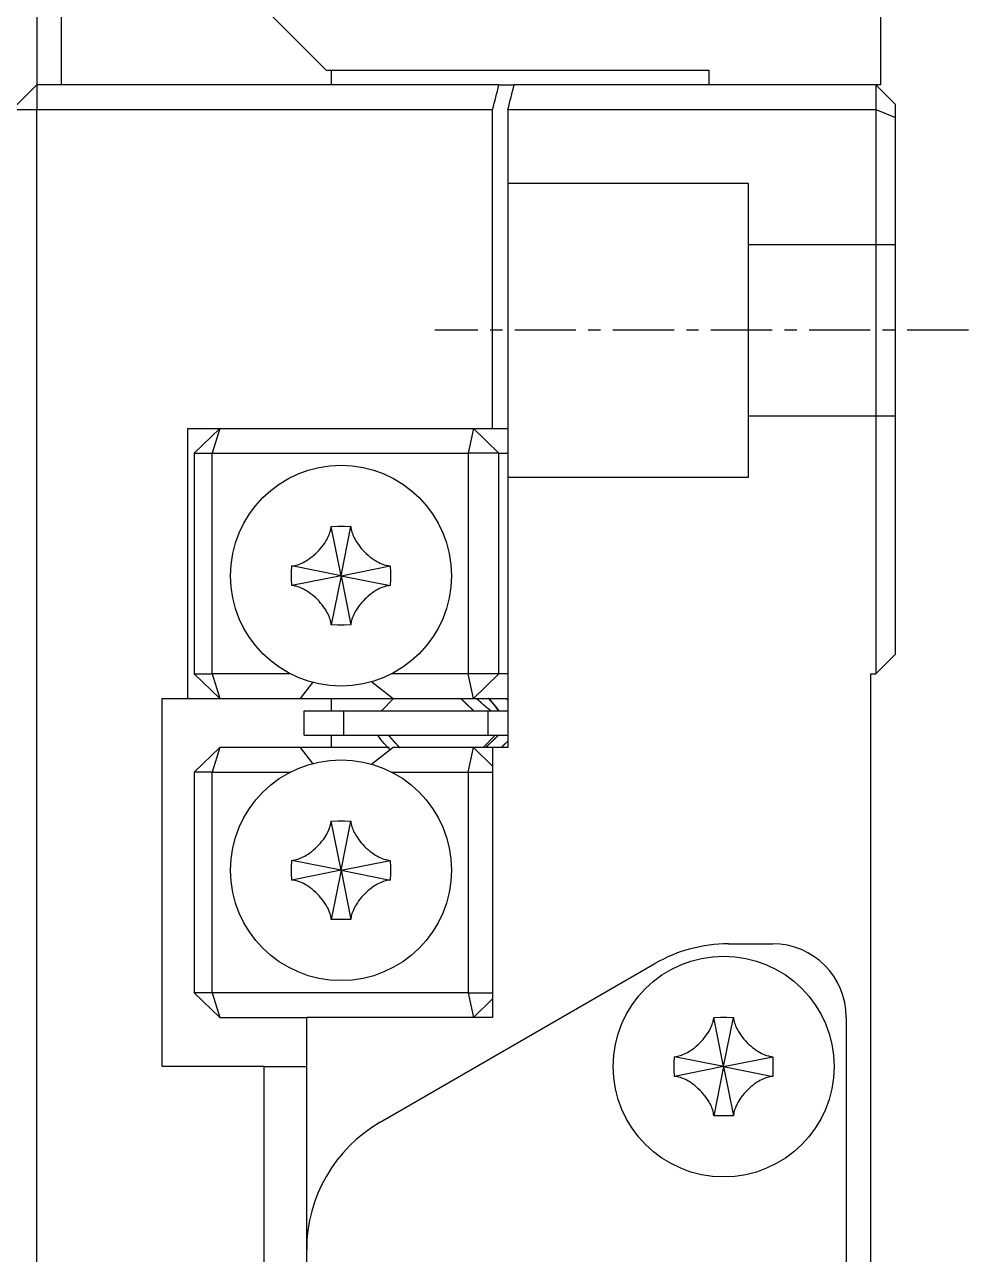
# Model space of a CAD drawing. Extents: x 72 to 479, y 51 to 365.
# Drawn here: x 347.18 to 366.42, y 175.03 to 200.09 of the extents above; entities that cross this region are included whole.
import ezdxf

# ---------------------------------------------------------------- set-up
doc = ezdxf.new("R2010")
doc.units = 0
doc.linetypes.add('CENTER', pattern=[2, 1.25, -0.25, 0.25, -0.25])
doc.layers.get('0').update_dxf_attribs({"linetype": 'CONTINUOUS'})
doc.layers.add('CENTER', color=1, linetype='CENTER')

msp = doc.modelspace()

# ---------------------------------------------------------------- linework, layer by layer
at = {"color": 7, "linetype": 'CONTINUOUS'}
for p, q in [((364.627, 213.862), (364.627, 198.862)), ((347.927, 198.862), (347.927, 210.862)), ((347.427, 210.362), (347.427, 198.862)), ((353.327, 199.162), (348.627, 203.862)), ((353.327, 199.162), (361.127, 199.162)), ((353.427, 199.162), (353.427, 198.862)), ((361.127, 199.162), (361.127, 198.862)), ((346.927, 198.362), (347.427, 198.862)), ((356.847, 198.862), (347.427, 198.862)), ((347.427, 198.862), (347.427, 198.362)), ((356.847, 198.862), (357.157, 198.862)), ((364.527, 198.862), (357.157, 198.862)), ((364.527, 198.862), (364.927, 198.462)), ((364.527, 198.862), (364.527, 198.362)), ((364.627, 198.862), (364.527, 198.862)), ((364.927, 198.197), (364.927, 198.462)), ((346.927, 198.362), (347.427, 198.362)), ((347.427, 149.362), (347.427, 198.362)), ((347.427, 198.362), (356.718, 198.362)), ((356.718, 191.862), (356.718, 198.362)), ((357.028, 198.362), (364.527, 198.362)), ((357.028, 198.362), (357.028, 185.362)), ((364.527, 198.362), (364.527, 186.862)), ((364.527, 198.362), (364.927, 198.197)), ((364.927, 187.262), (364.927, 198.197)), ((350.504, 191.862), (356.718, 191.862)), ((350.504, 186.362), (350.504, 191.862)), ((350.636, 191.362), (351.16, 191.862)), ((351.16, 191.862), (351.002, 191.362)), ((356.331, 191.862), (356.217, 191.362)), ((356.331, 191.862), (356.844, 191.362)), ((356.718, 191.862), (357.028, 191.862)), ((350.636, 191.362), (351.002, 191.362)), ((350.636, 191.362), (350.636, 186.862)), ((351.002, 191.362), (356.217, 191.362)), ((351.002, 186.862), (351.002, 191.362)), ((356.844, 191.362), (356.217, 191.362)), ((356.217, 191.362), (356.217, 186.862)), ((356.844, 191.362), (357.028, 191.362)), ((356.844, 186.862), (356.844, 191.362)), ((353.368, 189.656), (353.382, 189.687)), ((353.382, 189.687), (353.393, 189.716)), ((353.393, 189.716), (353.402, 189.744)), ((353.402, 189.744), (353.411, 189.773)), ((353.411, 189.773), (353.416, 189.796)), ((353.416, 189.796), (353.421, 189.818)), ((353.421, 189.818), (353.424, 189.841)), ((353.424, 189.841), (353.426, 189.864)), ((353.426, 189.864), (353.564, 189.869)), ((353.627, 188.862), (353.426, 189.864)), ((353.564, 189.869), (353.695, 189.869)), ((353.627, 188.862), (353.827, 189.864)), ((353.695, 189.869), (353.827, 189.864)), ((353.827, 189.864), (353.83, 189.835)), ((353.83, 189.835), (353.835, 189.806)), ((353.835, 189.806), (353.842, 189.777)), ((353.842, 189.777), (353.85, 189.749)), ((353.85, 189.749), (353.859, 189.721)), ((353.859, 189.721), (353.869, 189.693)), ((353.869, 189.693), (353.883, 189.662)), ((353.208, 189.415), (353.239, 189.452)), ((353.239, 189.452), (353.267, 189.489)), ((353.267, 189.489), (353.294, 189.526)), ((353.294, 189.526), (353.318, 189.564)), ((353.318, 189.564), (353.336, 189.594)), ((353.336, 189.594), (353.352, 189.625)), ((353.352, 189.625), (353.368, 189.656)), ((353.883, 189.662), (353.897, 189.632)), ((353.897, 189.632), (353.913, 189.602)), ((353.913, 189.602), (353.93, 189.573)), ((353.93, 189.573), (353.955, 189.533)), ((353.955, 189.533), (353.982, 189.495)), ((353.982, 189.495), (354.01, 189.457)), ((354.01, 189.457), (354.041, 189.42)), ((352.916, 189.166), (352.956, 189.191)), ((352.956, 189.191), (352.994, 189.217)), ((352.994, 189.217), (353.032, 189.246)), ((353.032, 189.246), (353.069, 189.276)), ((353.069, 189.276), (353.106, 189.309)), ((353.106, 189.309), (353.141, 189.343)), ((353.141, 189.343), (353.176, 189.378)), ((353.176, 189.378), (353.208, 189.415)), ((354.041, 189.42), (354.073, 189.383)), ((354.073, 189.383), (354.107, 189.347)), ((354.107, 189.347), (354.143, 189.313)), ((354.143, 189.313), (354.179, 189.281)), ((354.179, 189.281), (354.217, 189.249)), ((354.217, 189.249), (354.253, 189.222)), ((354.253, 189.222), (354.291, 189.195)), ((354.291, 189.195), (354.329, 189.171)), ((352.62, 188.931), (352.625, 189.062)), ((352.62, 188.799), (352.62, 188.931)), ((352.625, 189.062), (352.654, 189.066)), ((353.627, 188.862), (352.625, 189.062)), ((352.654, 189.066), (352.683, 189.071)), ((352.683, 189.071), (352.712, 189.077)), ((352.712, 189.077), (352.74, 189.085)), ((352.74, 189.085), (352.768, 189.094)), ((352.768, 189.094), (352.796, 189.105)), ((352.796, 189.105), (352.827, 189.118)), ((352.827, 189.118), (352.857, 189.133)), ((352.857, 189.133), (352.887, 189.149)), ((352.887, 189.149), (352.916, 189.166)), ((353.627, 188.862), (354.628, 189.062)), ((354.329, 189.171), (354.359, 189.153)), ((354.359, 189.153), (354.389, 189.136)), ((354.389, 189.136), (354.42, 189.121)), ((354.42, 189.121), (354.452, 189.107)), ((354.452, 189.107), (354.48, 189.096)), ((354.48, 189.096), (354.509, 189.087)), ((354.509, 189.087), (354.538, 189.078)), ((354.538, 189.078), (354.56, 189.073)), ((354.56, 189.073), (354.583, 189.068)), ((354.583, 189.068), (354.605, 189.065)), ((354.605, 189.065), (354.628, 189.062)), ((354.628, 189.062), (354.633, 188.925)), ((352.625, 188.662), (352.62, 188.799)), ((353.627, 188.862), (352.625, 188.662)), ((353.627, 188.862), (353.426, 187.861)), ((353.627, 188.862), (353.827, 187.861)), ((353.627, 188.862), (354.628, 188.662)), ((354.633, 188.794), (354.628, 188.662)), ((354.633, 188.925), (354.633, 188.794)), ((352.648, 188.66), (352.625, 188.662)), ((352.671, 188.656), (352.648, 188.66)), ((352.693, 188.652), (352.671, 188.656)), ((352.716, 188.646), (352.693, 188.652)), ((352.745, 188.638), (352.716, 188.646)), ((352.773, 188.628), (352.745, 188.638)), ((352.802, 188.617), (352.773, 188.628)), ((352.833, 188.603), (352.802, 188.617)), ((352.864, 188.588), (352.833, 188.603)), ((352.895, 188.571), (352.864, 188.588)), ((352.925, 188.554), (352.895, 188.571)), ((352.963, 188.529), (352.925, 188.554)), ((353, 188.503), (352.963, 188.529)), ((353.037, 188.475), (353, 188.503)), ((353.074, 188.444), (353.037, 188.475)), ((353.111, 188.411), (353.074, 188.444)), ((354.184, 188.448), (354.147, 188.415)), ((354.222, 188.479), (354.184, 188.448)), ((354.259, 188.507), (354.222, 188.479)), ((354.298, 188.534), (354.259, 188.507)), ((354.337, 188.559), (354.298, 188.534)), ((354.367, 188.576), (354.337, 188.559)), ((354.396, 188.592), (354.367, 188.576)), ((354.427, 188.606), (354.396, 188.592)), ((354.458, 188.619), (354.427, 188.606)), ((354.485, 188.63), (354.458, 188.619)), ((354.514, 188.639), (354.485, 188.63)), ((354.542, 188.647), (354.514, 188.639)), ((354.571, 188.654), (354.542, 188.647)), ((354.599, 188.659), (354.571, 188.654)), ((354.628, 188.662), (354.599, 188.659)), ((353.146, 188.377), (353.111, 188.411)), ((353.18, 188.342), (353.146, 188.377)), ((353.212, 188.305), (353.18, 188.342)), ((353.243, 188.267), (353.212, 188.305)), ((353.272, 188.23), (353.243, 188.267)), ((353.298, 188.191), (353.272, 188.23)), ((353.323, 188.152), (353.298, 188.191)), ((353.96, 188.198), (353.935, 188.16)), ((353.986, 188.236), (353.96, 188.198)), ((354.014, 188.272), (353.986, 188.236)), ((354.045, 188.31), (354.014, 188.272)), ((354.078, 188.346), (354.045, 188.31)), ((354.112, 188.382), (354.078, 188.346)), ((354.147, 188.415), (354.112, 188.382)), ((353.34, 188.122), (353.323, 188.152)), ((353.356, 188.093), (353.34, 188.122)), ((353.371, 188.062), (353.356, 188.093)), ((353.384, 188.031), (353.371, 188.062)), ((353.395, 188.004), (353.384, 188.031)), ((353.404, 187.975), (353.395, 188.004)), ((353.412, 187.947), (353.404, 187.975)), ((353.418, 187.918), (353.412, 187.947)), ((353.837, 187.929), (353.833, 187.906)), ((353.843, 187.951), (353.837, 187.929)), ((353.851, 187.98), (353.843, 187.951)), ((353.861, 188.009), (353.851, 187.98)), ((353.872, 188.037), (353.861, 188.009)), ((353.886, 188.069), (353.872, 188.037)), ((353.901, 188.1), (353.886, 188.069)), ((353.918, 188.13), (353.901, 188.1)), ((353.935, 188.16), (353.918, 188.13)), ((353.423, 187.89), (353.418, 187.918)), ((353.426, 187.861), (353.423, 187.89)), ((353.558, 187.856), (353.426, 187.861)), ((353.69, 187.856), (353.558, 187.856)), ((353.827, 187.861), (353.69, 187.856)), ((353.829, 187.884), (353.827, 187.861)), ((353.833, 187.906), (353.829, 187.884)), ((364.527, 186.862), (364.927, 187.262)), ((350.636, 186.862), (351.002, 186.862)), ((350.636, 186.862), (351.16, 186.362)), ((352.596, 186.862), (351.002, 186.862)), ((351.002, 186.862), (351.16, 186.362)), ((352.802, 186.362), (353.051, 186.687)), ((354.252, 186.702), (354.693, 186.362)), ((356.217, 186.862), (354.657, 186.862)), ((356.331, 186.362), (356.217, 186.862)), ((356.844, 186.862), (356.217, 186.862)), ((356.844, 186.862), (356.331, 186.362)), ((357.028, 186.862), (356.844, 186.862)), ((364.427, 160.862), (364.427, 186.862)), ((364.427, 186.862), (364.527, 186.862)), ((349.984, 178.862), (349.984, 186.362)), ((349.984, 186.362), (350.504, 186.362)), ((350.504, 186.362), (351.16, 186.362)), ((351.16, 186.362), (352.802, 186.362)), ((352.802, 186.362), (354.693, 186.362)), ((353.427, 186.362), (353.427, 186.112)), ((354.452, 186.112), (354.699, 186.362)), ((354.693, 186.362), (356.331, 186.362)), ((356.331, 186.362), (357.028, 186.362)), ((356.637, 186.362), (356.708, 186.281)), ((356.708, 186.281), (356.775, 186.2)), ((356.775, 186.2), (356.842, 186.112)), ((356.996, 186.362), (357.028, 186.33)), ((352.876, 186.112), (353.685, 186.112)), ((352.876, 185.612), (352.876, 186.112)), ((353.685, 186.112), (356.63, 186.112)), ((356.63, 186.112), (357.028, 186.112)), ((352.876, 185.612), (353.685, 185.612)), ((353.427, 185.612), (353.427, 185.362)), ((353.685, 185.612), (356.63, 185.612)), ((354.442, 185.528), (354.378, 185.612)), ((354.509, 185.447), (354.442, 185.528)), ((354.583, 185.362), (354.509, 185.447)), ((356.768, 185.612), (356.522, 185.362)), ((356.63, 185.612), (357.028, 185.612)), ((351.16, 185.362), (350.636, 184.862)), ((351.16, 185.362), (351.002, 184.862)), ((352.802, 185.362), (351.16, 185.362)), ((353.051, 185.037), (352.802, 185.362)), ((354.608, 185.362), (352.802, 185.362)), ((354.693, 185.362), (354.252, 185.023)), ((354.628, 185.313), (354.583, 185.362)), ((356.331, 185.362), (354.693, 185.362)), ((356.217, 184.862), (356.331, 185.362)), ((356.331, 185.362), (356.718, 184.985)), ((356.718, 185.362), (356.331, 185.362)), ((356.718, 185.362), (356.718, 179.862)), ((357.028, 185.362), (356.718, 185.362)), ((350.636, 184.862), (350.636, 180.362)), ((351.002, 184.862), (350.636, 184.862)), ((351.002, 180.362), (351.002, 184.862)), ((351.002, 184.862), (352.596, 184.862)), ((354.657, 184.862), (356.217, 184.862)), ((356.217, 184.862), (356.217, 180.362)), ((356.217, 184.862), (356.718, 184.862)), ((353.368, 183.656), (353.382, 183.687)), ((353.382, 183.687), (353.393, 183.716)), ((353.393, 183.716), (353.402, 183.744)), ((353.402, 183.744), (353.411, 183.773)), ((353.411, 183.773), (353.416, 183.796)), ((353.416, 183.796), (353.421, 183.818)), ((353.421, 183.818), (353.424, 183.841)), ((353.424, 183.841), (353.426, 183.864)), ((353.426, 183.864), (353.564, 183.869)), ((353.627, 182.862), (353.426, 183.864)), ((353.564, 183.869), (353.695, 183.869)), ((353.627, 182.862), (353.827, 183.864)), ((353.695, 183.869), (353.827, 183.864)), ((353.827, 183.864), (353.83, 183.835)), ((353.83, 183.835), (353.835, 183.806)), ((353.835, 183.806), (353.842, 183.777)), ((353.842, 183.777), (353.85, 183.749)), ((353.85, 183.749), (353.859, 183.721)), ((353.859, 183.721), (353.869, 183.693)), ((353.869, 183.693), (353.883, 183.662)), ((353.208, 183.415), (353.239, 183.452)), ((353.239, 183.452), (353.267, 183.489)), ((353.267, 183.489), (353.294, 183.526)), ((353.294, 183.526), (353.318, 183.564)), ((353.318, 183.564), (353.336, 183.594)), ((353.336, 183.594), (353.352, 183.625)), ((353.352, 183.625), (353.368, 183.656)), ((353.883, 183.662), (353.897, 183.632)), ((353.897, 183.632), (353.913, 183.602)), ((353.913, 183.602), (353.93, 183.573)), ((353.93, 183.573), (353.955, 183.533)), ((353.955, 183.533), (353.982, 183.495)), ((353.982, 183.495), (354.01, 183.457)), ((354.01, 183.457), (354.041, 183.42)), ((354.041, 183.42), (354.073, 183.383)), ((352.887, 183.149), (352.916, 183.166)), ((352.916, 183.166), (352.956, 183.191)), ((352.956, 183.191), (352.994, 183.217)), ((352.994, 183.217), (353.032, 183.246)), ((353.032, 183.246), (353.069, 183.276)), ((353.069, 183.276), (353.106, 183.309)), ((353.106, 183.309), (353.141, 183.343)), ((353.141, 183.343), (353.176, 183.378)), ((353.176, 183.378), (353.208, 183.415)), ((354.073, 183.383), (354.107, 183.347)), ((354.107, 183.347), (354.143, 183.313)), ((354.143, 183.313), (354.179, 183.281)), ((354.179, 183.281), (354.217, 183.249)), ((354.217, 183.249), (354.253, 183.222)), ((354.253, 183.222), (354.291, 183.195)), ((354.291, 183.195), (354.329, 183.171)), ((354.329, 183.171), (354.359, 183.153)), ((352.62, 182.931), (352.625, 183.062)), ((352.62, 182.799), (352.62, 182.931)), ((352.625, 183.062), (352.654, 183.066)), ((353.627, 182.862), (352.625, 183.062)), ((352.654, 183.066), (352.683, 183.071)), ((352.683, 183.071), (352.712, 183.077)), ((352.712, 183.077), (352.74, 183.085)), ((352.74, 183.085), (352.768, 183.094)), ((352.768, 183.094), (352.796, 183.105)), ((352.796, 183.105), (352.827, 183.118)), ((352.827, 183.118), (352.857, 183.133)), ((352.857, 183.133), (352.887, 183.149)), ((353.627, 182.862), (354.628, 183.062)), ((354.359, 183.153), (354.389, 183.136)), ((354.389, 183.136), (354.42, 183.121)), ((354.42, 183.121), (354.452, 183.107)), ((354.452, 183.107), (354.48, 183.096)), ((354.48, 183.096), (354.509, 183.087)), ((354.509, 183.087), (354.538, 183.078)), ((354.538, 183.078), (354.56, 183.073)), ((354.56, 183.073), (354.583, 183.068)), ((354.583, 183.068), (354.605, 183.065)), ((354.605, 183.065), (354.628, 183.062)), ((354.628, 183.062), (354.633, 182.925)), ((354.633, 182.925), (354.633, 182.794)), ((352.625, 182.662), (352.62, 182.799)), ((353.627, 182.862), (352.625, 182.662)), ((353.627, 182.862), (353.426, 181.861)), ((353.627, 182.862), (353.827, 181.861)), ((353.627, 182.862), (354.628, 182.662)), ((354.633, 182.794), (354.628, 182.662)), ((352.648, 182.66), (352.625, 182.662)), ((352.671, 182.656), (352.648, 182.66)), ((352.693, 182.652), (352.671, 182.656)), ((352.716, 182.646), (352.693, 182.652)), ((352.745, 182.638), (352.716, 182.646)), ((352.773, 182.628), (352.745, 182.638)), ((352.802, 182.617), (352.773, 182.628)), ((352.833, 182.603), (352.802, 182.617)), ((352.864, 182.588), (352.833, 182.603)), ((352.895, 182.571), (352.864, 182.588)), ((352.925, 182.554), (352.895, 182.571)), ((352.963, 182.529), (352.925, 182.554)), ((353, 182.503), (352.963, 182.529)), ((353.037, 182.475), (353, 182.503)), ((353.074, 182.444), (353.037, 182.475)), ((353.111, 182.411), (353.074, 182.444)), ((354.147, 182.415), (354.112, 182.382)), ((354.184, 182.448), (354.147, 182.415)), ((354.222, 182.479), (354.184, 182.448)), ((354.259, 182.507), (354.222, 182.479)), ((354.298, 182.534), (354.259, 182.507)), ((354.337, 182.559), (354.298, 182.534)), ((354.367, 182.576), (354.337, 182.559)), ((354.396, 182.592), (354.367, 182.576)), ((354.427, 182.606), (354.396, 182.592)), ((354.458, 182.619), (354.427, 182.606)), ((354.485, 182.63), (354.458, 182.619)), ((354.514, 182.639), (354.485, 182.63)), ((354.542, 182.647), (354.514, 182.639)), ((354.571, 182.654), (354.542, 182.647)), ((354.599, 182.659), (354.571, 182.654)), ((354.628, 182.662), (354.599, 182.659)), ((353.146, 182.377), (353.111, 182.411)), ((353.18, 182.342), (353.146, 182.377)), ((353.212, 182.305), (353.18, 182.342)), ((353.243, 182.267), (353.212, 182.305)), ((353.272, 182.23), (353.243, 182.267)), ((353.298, 182.191), (353.272, 182.23)), ((353.323, 182.152), (353.298, 182.191)), ((353.96, 182.198), (353.935, 182.16)), ((353.986, 182.236), (353.96, 182.198)), ((354.014, 182.272), (353.986, 182.236)), ((354.045, 182.31), (354.014, 182.272)), ((354.078, 182.346), (354.045, 182.31)), ((354.112, 182.382), (354.078, 182.346)), ((353.34, 182.122), (353.323, 182.152)), ((353.356, 182.093), (353.34, 182.122)), ((353.371, 182.062), (353.356, 182.093)), ((353.384, 182.031), (353.371, 182.062)), ((353.395, 182.004), (353.384, 182.031)), ((353.404, 181.975), (353.395, 182.004)), ((353.412, 181.947), (353.404, 181.975)), ((353.418, 181.918), (353.412, 181.947)), ((353.423, 181.89), (353.418, 181.918)), ((353.837, 181.929), (353.833, 181.906)), ((353.843, 181.951), (353.837, 181.929)), ((353.851, 181.98), (353.843, 181.951)), ((353.861, 182.009), (353.851, 181.98)), ((353.872, 182.037), (353.861, 182.009)), ((353.886, 182.069), (353.872, 182.037)), ((353.901, 182.1), (353.886, 182.069)), ((353.918, 182.13), (353.901, 182.1)), ((353.935, 182.16), (353.918, 182.13)), ((353.426, 181.861), (353.423, 181.89)), ((353.558, 181.856), (353.426, 181.861)), ((353.69, 181.856), (353.558, 181.856)), ((353.827, 181.861), (353.69, 181.856)), ((353.829, 181.884), (353.827, 181.861)), ((353.833, 181.906), (353.829, 181.884)), ((361.525, 181.362), (362.427, 181.362)), ((354.427, 177.728), (360.025, 180.96)), ((351.16, 179.862), (350.636, 180.362)), ((351.002, 180.362), (350.636, 180.362)), ((356.217, 180.362), (351.002, 180.362)), ((351.002, 180.362), (351.16, 179.862)), ((356.217, 180.362), (356.718, 180.362)), ((356.217, 180.362), (356.331, 179.862)), ((356.718, 180.24), (356.331, 179.862)), ((351.16, 179.862), (352.927, 179.862)), ((356.718, 179.862), (352.927, 179.862)), ((352.927, 175.13), (352.927, 179.862)), ((361.168, 179.656), (361.182, 179.687)), ((361.182, 179.687), (361.193, 179.716)), ((361.193, 179.716), (361.202, 179.744)), ((361.202, 179.744), (361.211, 179.773)), ((361.211, 179.773), (361.216, 179.796)), ((361.216, 179.796), (361.221, 179.818)), ((361.221, 179.818), (361.224, 179.841)), ((361.224, 179.841), (361.226, 179.864)), ((361.226, 179.864), (361.364, 179.869)), ((361.427, 178.862), (361.226, 179.864)), ((361.364, 179.869), (361.495, 179.869)), ((361.427, 178.862), (361.627, 179.864)), ((361.495, 179.869), (361.627, 179.864)), ((361.627, 179.864), (361.63, 179.835)), ((361.63, 179.835), (361.635, 179.806)), ((361.635, 179.806), (361.642, 179.777)), ((361.642, 179.777), (361.65, 179.749)), ((361.65, 179.749), (361.659, 179.721)), ((361.659, 179.721), (361.669, 179.693)), ((361.669, 179.693), (361.683, 179.662)), ((361.683, 179.662), (361.697, 179.632)), ((363.927, 179.862), (363.927, 167.862)), ((360.976, 179.378), (361.008, 179.415)), ((361.008, 179.415), (361.039, 179.452)), ((361.039, 179.452), (361.067, 179.489)), ((361.067, 179.489), (361.094, 179.526)), ((361.094, 179.526), (361.118, 179.564)), ((361.118, 179.564), (361.136, 179.594)), ((361.136, 179.594), (361.152, 179.625)), ((361.152, 179.625), (361.168, 179.656)), ((361.697, 179.632), (361.713, 179.602)), ((361.713, 179.602), (361.73, 179.573)), ((361.73, 179.573), (361.755, 179.533)), ((361.755, 179.533), (361.782, 179.495)), ((361.782, 179.495), (361.81, 179.457)), ((361.81, 179.457), (361.841, 179.42)), ((361.841, 179.42), (361.873, 179.383)), ((360.687, 179.149), (360.716, 179.166)), ((360.716, 179.166), (360.756, 179.191)), ((360.756, 179.191), (360.794, 179.217)), ((360.794, 179.217), (360.832, 179.246)), ((360.832, 179.246), (360.869, 179.276)), ((360.869, 179.276), (360.906, 179.309)), ((360.906, 179.309), (360.941, 179.343)), ((360.941, 179.343), (360.976, 179.378)), ((361.873, 179.383), (361.907, 179.347)), ((361.907, 179.347), (361.943, 179.313)), ((361.943, 179.313), (361.979, 179.281)), ((361.979, 179.281), (362.017, 179.249)), ((362.017, 179.249), (362.053, 179.222)), ((362.053, 179.222), (362.091, 179.195)), ((362.091, 179.195), (362.129, 179.171)), ((362.129, 179.171), (362.159, 179.153)), ((360.42, 178.931), (360.425, 179.062)), ((360.42, 178.799), (360.42, 178.931)), ((360.425, 179.062), (360.454, 179.066)), ((361.427, 178.862), (360.425, 179.062)), ((360.454, 179.066), (360.483, 179.071)), ((360.483, 179.071), (360.512, 179.077)), ((360.512, 179.077), (360.54, 179.085)), ((360.54, 179.085), (360.568, 179.094)), ((360.568, 179.094), (360.596, 179.105)), ((360.596, 179.105), (360.627, 179.118)), ((360.627, 179.118), (360.657, 179.133)), ((360.657, 179.133), (360.687, 179.149)), ((361.427, 178.862), (362.428, 179.062)), ((362.159, 179.153), (362.189, 179.136)), ((362.189, 179.136), (362.22, 179.121)), ((362.22, 179.121), (362.252, 179.107)), ((362.252, 179.107), (362.28, 179.096)), ((362.28, 179.096), (362.309, 179.087)), ((362.309, 179.087), (362.338, 179.078)), ((362.338, 179.078), (362.36, 179.073)), ((362.36, 179.073), (362.383, 179.068)), ((362.383, 179.068), (362.405, 179.065)), ((362.405, 179.065), (362.428, 179.062)), ((362.428, 179.062), (362.433, 178.925)), ((362.433, 178.925), (362.433, 178.794)), ((352.06, 178.862), (349.984, 178.862)), ((352.06, 168.862), (352.06, 178.862)), ((352.06, 178.862), (352.927, 178.862)), ((360.425, 178.662), (360.42, 178.799)), ((361.427, 178.862), (360.425, 178.662)), ((360.448, 178.66), (360.425, 178.662)), ((360.471, 178.656), (360.448, 178.66)), ((360.493, 178.652), (360.471, 178.656)), ((361.427, 178.862), (361.226, 177.861)), ((361.427, 178.862), (361.627, 177.861)), ((361.427, 178.862), (362.428, 178.662)), ((362.399, 178.659), (362.371, 178.654)), ((362.428, 178.662), (362.399, 178.659)), ((362.433, 178.794), (362.428, 178.662)), ((360.516, 178.646), (360.493, 178.652)), ((360.545, 178.638), (360.516, 178.646)), ((360.573, 178.628), (360.545, 178.638)), ((360.602, 178.617), (360.573, 178.628)), ((360.633, 178.603), (360.602, 178.617)), ((360.664, 178.588), (360.633, 178.603)), ((360.695, 178.571), (360.664, 178.588)), ((360.725, 178.554), (360.695, 178.571)), ((360.763, 178.529), (360.725, 178.554)), ((360.8, 178.503), (360.763, 178.529)), ((360.837, 178.475), (360.8, 178.503)), ((360.874, 178.444), (360.837, 178.475)), ((360.911, 178.411), (360.874, 178.444)), ((360.946, 178.377), (360.911, 178.411)), ((361.947, 178.415), (361.912, 178.382)), ((361.984, 178.448), (361.947, 178.415)), ((362.022, 178.479), (361.984, 178.448)), ((362.059, 178.507), (362.022, 178.479)), ((362.098, 178.534), (362.059, 178.507)), ((362.137, 178.559), (362.098, 178.534)), ((362.167, 178.576), (362.137, 178.559)), ((362.196, 178.592), (362.167, 178.576)), ((362.227, 178.606), (362.196, 178.592)), ((362.258, 178.619), (362.227, 178.606)), ((362.285, 178.63), (362.258, 178.619)), ((362.314, 178.639), (362.285, 178.63)), ((362.342, 178.647), (362.314, 178.639)), ((362.371, 178.654), (362.342, 178.647)), ((360.98, 178.342), (360.946, 178.377)), ((361.012, 178.305), (360.98, 178.342)), ((361.043, 178.267), (361.012, 178.305)), ((361.072, 178.23), (361.043, 178.267)), ((361.098, 178.191), (361.072, 178.23)), ((361.123, 178.152), (361.098, 178.191)), ((361.735, 178.16), (361.718, 178.13)), ((361.76, 178.198), (361.735, 178.16)), ((361.786, 178.236), (361.76, 178.198)), ((361.814, 178.272), (361.786, 178.236)), ((361.845, 178.31), (361.814, 178.272)), ((361.878, 178.346), (361.845, 178.31)), ((361.912, 178.382), (361.878, 178.346)), ((361.14, 178.122), (361.123, 178.152)), ((361.156, 178.093), (361.14, 178.122)), ((361.171, 178.062), (361.156, 178.093)), ((361.184, 178.031), (361.171, 178.062)), ((361.195, 178.004), (361.184, 178.031)), ((361.204, 177.975), (361.195, 178.004)), ((361.212, 177.947), (361.204, 177.975)), ((361.218, 177.918), (361.212, 177.947)), ((361.223, 177.89), (361.218, 177.918)), ((361.633, 177.906), (361.629, 177.884)), ((361.637, 177.929), (361.633, 177.906)), ((361.643, 177.951), (361.637, 177.929)), ((361.651, 177.98), (361.643, 177.951)), ((361.661, 178.009), (361.651, 177.98)), ((361.672, 178.037), (361.661, 178.009)), ((361.686, 178.069), (361.672, 178.037)), ((361.701, 178.1), (361.686, 178.069)), ((361.718, 178.13), (361.701, 178.1)), ((361.226, 177.861), (361.223, 177.89)), ((361.358, 177.856), (361.226, 177.861)), ((361.49, 177.856), (361.358, 177.856)), ((361.627, 177.861), (361.49, 177.856)), ((361.629, 177.884), (361.627, 177.861)), ((352.927, 172.594), (352.927, 175.13))]:
    msp.add_line(p, q, dxfattribs=at)
at = {"color": 3, "linetype": 'CONTINUOUS'}
for p, q in [((357.028, 196.862), (361.927, 196.862)), ((361.927, 196.862), (361.927, 190.862)), ((361.927, 195.612), (364.927, 195.612)), ((364.927, 192.112), (361.927, 192.112)), ((361.927, 190.862), (357.028, 190.862)), ((353.685, 185.612), (353.685, 186.112)), ((356.63, 185.612), (356.63, 186.112))]:
    msp.add_line(p, q, dxfattribs=at)
for points in [[(356.069, 186.362, 0), (356.071, 186.36, 0), (356.073, 186.358, 0), (356.075, 186.356, 0), (356.077, 186.354, 0), (356.079, 186.352, 0), (356.081, 186.35, 0), (356.083, 186.348, 0), (356.085, 186.346, 0), (356.087, 186.344, 0), (356.089, 186.342, 0), (356.091, 186.34, 0), (356.093, 186.338, 0), (356.095, 186.336, 0), (356.097, 186.334, 0), (356.099, 186.332, 0), (356.101, 186.33, 0), (356.103, 186.328, 0), (356.106, 186.326, 0), (356.108, 186.324, 0), (356.11, 186.322, 0), (356.112, 186.32, 0), (356.114, 186.318, 0), (356.116, 186.316, 0), (356.118, 186.314, 0), (356.12, 186.312, 0), (356.122, 186.31, 0), (356.124, 186.308, 0), (356.126, 186.306, 0), (356.128, 186.304, 0), (356.13, 186.302, 0), (356.132, 186.3, 0), (356.134, 186.298, 0), (356.137, 186.296, 0), (356.139, 186.294, 0), (356.141, 186.292, 0), (356.143, 186.29, 0), (356.145, 186.287, 0), (356.147, 186.285, 0), (356.149, 186.283, 0), (356.151, 186.281, 0), (356.153, 186.28, 0), (356.155, 186.278, 0), (356.157, 186.276, 0), (356.159, 186.274, 0), (356.161, 186.272, 0), (356.163, 186.27, 0), (356.166, 186.268, 0), (356.168, 186.266, 0), (356.17, 186.264, 0), (356.172, 186.262, 0), (356.174, 186.26, 0), (356.176, 186.258, 0), (356.178, 186.256, 0), (356.18, 186.254, 0), (356.182, 186.252, 0), (356.184, 186.25, 0), (356.186, 186.248, 0), (356.188, 186.246, 0), (356.19, 186.244, 0), (356.192, 186.242, 0), (356.194, 186.24, 0), (356.197, 186.238, 0), (356.199, 186.236, 0), (356.201, 186.234, 0), (356.203, 186.232, 0), (356.205, 186.23, 0), (356.207, 186.228, 0), (356.209, 186.226, 0), (356.211, 186.224, 0), (356.213, 186.222, 0), (356.215, 186.22, 0), (356.217, 186.218, 0), (356.219, 186.216, 0), (356.221, 186.214, 0), (356.223, 186.212, 0), (356.225, 186.21, 0), (356.228, 186.209, 0), (356.23, 186.207, 0), (356.232, 186.205, 0), (356.234, 186.203, 0), (356.236, 186.201, 0), (356.238, 186.199, 0), (356.24, 186.197, 0), (356.242, 186.195, 0), (356.244, 186.193, 0), (356.246, 186.191, 0), (356.248, 186.189, 0), (356.25, 186.187, 0), (356.252, 186.185, 0), (356.254, 186.183, 0), (356.256, 186.182, 0), (356.258, 186.18, 0), (356.26, 186.178, 0), (356.263, 186.176, 0), (356.265, 186.174, 0), (356.267, 186.172, 0), (356.269, 186.17, 0), (356.271, 186.168, 0), (356.273, 186.166, 0), (356.275, 186.164, 0), (356.277, 186.162, 0), (356.279, 186.161, 0), (356.281, 186.159, 0), (356.283, 186.157, 0), (356.285, 186.155, 0), (356.287, 186.153, 0), (356.289, 186.151, 0), (356.291, 186.149, 0), (356.293, 186.147, 0), (356.295, 186.146, 0), (356.297, 186.144, 0), (356.299, 186.142, 0), (356.301, 186.14, 0), (356.303, 186.138, 0), (356.305, 186.136, 0), (356.307, 186.134, 0), (356.31, 186.132, 0), (356.312, 186.131, 0), (356.314, 186.129, 0), (356.316, 186.127, 0), (356.318, 186.125, 0), (356.32, 186.123, 0), (356.322, 186.121, 0), (356.324, 186.12, 0), (356.326, 186.118, 0), (356.328, 186.116, 0), (356.33, 186.114, 0), (356.332, 186.112, 0)], [(356.389, 186.362, 0), (356.391, 186.36, 0), (356.394, 186.358, 0), (356.396, 186.355, 0), (356.399, 186.353, 0), (356.401, 186.351, 0), (356.404, 186.348, 0), (356.406, 186.346, 0), (356.409, 186.344, 0), (356.411, 186.341, 0), (356.414, 186.339, 0), (356.416, 186.337, 0), (356.419, 186.335, 0), (356.421, 186.332, 0), (356.424, 186.33, 0), (356.426, 186.328, 0), (356.429, 186.326, 0), (356.431, 186.323, 0), (356.434, 186.321, 0), (356.436, 186.319, 0), (356.439, 186.317, 0), (356.441, 186.314, 0), (356.444, 186.312, 0), (356.446, 186.31, 0), (356.449, 186.308, 0), (356.451, 186.305, 0), (356.454, 186.303, 0), (356.456, 186.301, 0), (356.458, 186.299, 0), (356.461, 186.297, 0), (356.463, 186.294, 0), (356.466, 186.292, 0), (356.468, 186.29, 0), (356.471, 186.288, 0), (356.473, 186.286, 0), (356.475, 186.284, 0), (356.478, 186.281, 0), (356.48, 186.279, 0), (356.483, 186.277, 0), (356.485, 186.275, 0), (356.488, 186.273, 0), (356.49, 186.271, 0), (356.492, 186.269, 0), (356.495, 186.266, 0), (356.497, 186.264, 0), (356.5, 186.262, 0), (356.502, 186.26, 0), (356.504, 186.258, 0), (356.507, 186.256, 0), (356.509, 186.254, 0), (356.511, 186.252, 0), (356.514, 186.25, 0), (356.516, 186.248, 0), (356.519, 186.246, 0), (356.521, 186.244, 0), (356.523, 186.242, 0), (356.526, 186.24, 0), (356.528, 186.237, 0), (356.53, 186.235, 0), (356.533, 186.233, 0), (356.535, 186.231, 0), (356.537, 186.229, 0), (356.54, 186.227, 0), (356.542, 186.225, 0), (356.544, 186.223, 0), (356.547, 186.221, 0), (356.549, 186.22, 0), (356.551, 186.218, 0), (356.553, 186.216, 0), (356.556, 186.214, 0), (356.558, 186.212, 0), (356.56, 186.21, 0), (356.563, 186.208, 0), (356.565, 186.206, 0), (356.567, 186.204, 0), (356.569, 186.202, 0), (356.572, 186.2, 0), (356.574, 186.198, 0), (356.576, 186.196, 0), (356.578, 186.195, 0), (356.581, 186.193, 0), (356.583, 186.191, 0), (356.585, 186.189, 0), (356.587, 186.187, 0), (356.589, 186.185, 0), (356.592, 186.183, 0), (356.594, 186.182, 0), (356.596, 186.18, 0), (356.598, 186.178, 0), (356.6, 186.176, 0), (356.603, 186.174, 0), (356.605, 186.173, 0), (356.607, 186.171, 0), (356.609, 186.169, 0), (356.611, 186.167, 0), (356.613, 186.166, 0), (356.615, 186.164, 0), (356.618, 186.162, 0), (356.62, 186.16, 0), (356.622, 186.159, 0), (356.624, 186.157, 0), (356.626, 186.155, 0), (356.628, 186.153, 0), (356.63, 186.152, 0), (356.632, 186.15, 0), (356.634, 186.148, 0), (356.637, 186.147, 0), (356.639, 186.145, 0), (356.641, 186.143, 0), (356.643, 186.142, 0), (356.645, 186.14, 0), (356.647, 186.139, 0), (356.649, 186.137, 0), (356.651, 186.135, 0), (356.653, 186.134, 0), (356.655, 186.132, 0), (356.657, 186.131, 0), (356.659, 186.129, 0), (356.661, 186.127, 0), (356.663, 186.126, 0), (356.665, 186.124, 0), (356.667, 186.123, 0), (356.669, 186.121, 0), (356.671, 186.12, 0), (356.673, 186.118, 0), (356.675, 186.117, 0), (356.677, 186.115, 0), (356.679, 186.114, 0), (356.681, 186.112, 0)], [(356.836, 186.112, 0), (356.835, 186.114, 0), (356.834, 186.115, 0), (356.833, 186.117, 0), (356.832, 186.118, 0), (356.831, 186.12, 0), (356.83, 186.121, 0), (356.829, 186.123, 0), (356.828, 186.124, 0), (356.827, 186.126, 0), (356.826, 186.127, 0), (356.825, 186.129, 0), (356.824, 186.131, 0), (356.823, 186.132, 0), (356.821, 186.134, 0), (356.82, 186.135, 0), (356.819, 186.137, 0), (356.818, 186.139, 0), (356.817, 186.14, 0), (356.816, 186.142, 0), (356.815, 186.143, 0), (356.813, 186.145, 0), (356.812, 186.147, 0), (356.811, 186.148, 0), (356.81, 186.15, 0), (356.808, 186.152, 0), (356.807, 186.153, 0), (356.806, 186.155, 0), (356.805, 186.157, 0), (356.803, 186.159, 0), (356.802, 186.16, 0), (356.801, 186.162, 0), (356.8, 186.164, 0), (356.798, 186.166, 0), (356.797, 186.167, 0), (356.796, 186.169, 0), (356.794, 186.171, 0), (356.793, 186.173, 0), (356.792, 186.174, 0), (356.79, 186.176, 0), (356.789, 186.178, 0), (356.787, 186.18, 0), (356.786, 186.182, 0), (356.785, 186.183, 0), (356.783, 186.185, 0), (356.782, 186.187, 0), (356.78, 186.189, 0), (356.779, 186.191, 0), (356.778, 186.193, 0), (356.776, 186.195, 0), (356.775, 186.196, 0), (356.773, 186.198, 0), (356.772, 186.2, 0), (356.77, 186.202, 0), (356.769, 186.204, 0), (356.767, 186.206, 0), (356.766, 186.208, 0), (356.764, 186.21, 0), (356.763, 186.212, 0), (356.761, 186.214, 0), (356.759, 186.216, 0), (356.758, 186.218, 0), (356.756, 186.22, 0), (356.755, 186.221, 0), (356.753, 186.223, 0), (356.752, 186.225, 0), (356.75, 186.227, 0), (356.748, 186.229, 0), (356.747, 186.231, 0), (356.745, 186.233, 0), (356.743, 186.235, 0), (356.742, 186.237, 0), (356.74, 186.24, 0), (356.738, 186.242, 0), (356.737, 186.244, 0), (356.735, 186.246, 0), (356.733, 186.248, 0), (356.732, 186.25, 0), (356.73, 186.252, 0), (356.728, 186.254, 0), (356.727, 186.256, 0), (356.725, 186.258, 0), (356.723, 186.26, 0), (356.721, 186.262, 0), (356.72, 186.264, 0), (356.718, 186.266, 0), (356.716, 186.269, 0), (356.714, 186.271, 0), (356.712, 186.273, 0), (356.711, 186.275, 0), (356.709, 186.277, 0), (356.707, 186.279, 0), (356.705, 186.281, 0), (356.703, 186.284, 0), (356.702, 186.286, 0), (356.7, 186.288, 0), (356.698, 186.29, 0), (356.696, 186.292, 0), (356.694, 186.294, 0), (356.692, 186.297, 0), (356.69, 186.299, 0), (356.688, 186.301, 0), (356.687, 186.303, 0), (356.685, 186.305, 0), (356.683, 186.308, 0), (356.681, 186.31, 0), (356.679, 186.312, 0), (356.677, 186.314, 0), (356.675, 186.317, 0), (356.673, 186.319, 0), (356.671, 186.321, 0), (356.669, 186.323, 0), (356.667, 186.326, 0), (356.665, 186.328, 0), (356.663, 186.33, 0), (356.661, 186.332, 0), (356.659, 186.335, 0), (356.657, 186.337, 0), (356.655, 186.339, 0), (356.653, 186.341, 0), (356.651, 186.344, 0), (356.649, 186.346, 0), (356.647, 186.348, 0), (356.645, 186.351, 0), (356.643, 186.353, 0), (356.641, 186.355, 0), (356.639, 186.358, 0), (356.637, 186.36, 0), (356.635, 186.362, 0)], [(354.593, 185.612, 0), (354.595, 185.61, 0), (354.596, 185.609, 0), (354.598, 185.607, 0), (354.6, 185.605, 0), (354.601, 185.603, 0), (354.603, 185.601, 0), (354.604, 185.599, 0), (354.606, 185.598, 0), (354.608, 185.596, 0), (354.609, 185.594, 0), (354.611, 185.592, 0), (354.613, 185.59, 0), (354.614, 185.588, 0), (354.616, 185.586, 0), (354.617, 185.585, 0), (354.619, 185.583, 0), (354.621, 185.581, 0), (354.622, 185.579, 0), (354.624, 185.577, 0), (354.626, 185.575, 0), (354.627, 185.573, 0), (354.629, 185.571, 0), (354.631, 185.57, 0), (354.632, 185.568, 0), (354.634, 185.566, 0), (354.636, 185.564, 0), (354.637, 185.562, 0), (354.639, 185.56, 0), (354.641, 185.558, 0), (354.643, 185.556, 0), (354.644, 185.554, 0), (354.646, 185.552, 0), (354.648, 185.551, 0), (354.649, 185.549, 0), (354.651, 185.547, 0), (354.653, 185.545, 0), (354.655, 185.543, 0), (354.656, 185.541, 0), (354.658, 185.539, 0), (354.66, 185.537, 0), (354.661, 185.535, 0), (354.663, 185.533, 0), (354.665, 185.531, 0), (354.667, 185.529, 0), (354.668, 185.528, 0), (354.67, 185.526, 0), (354.672, 185.524, 0), (354.674, 185.522, 0), (354.675, 185.52, 0), (354.677, 185.518, 0), (354.679, 185.516, 0), (354.681, 185.514, 0), (354.682, 185.512, 0), (354.684, 185.51, 0), (354.686, 185.508, 0), (354.688, 185.506, 0), (354.69, 185.504, 0), (354.691, 185.502, 0), (354.693, 185.5, 0), (354.695, 185.498, 0), (354.697, 185.496, 0), (354.699, 185.494, 0), (354.7, 185.493, 0), (354.702, 185.491, 0), (354.704, 185.489, 0), (354.706, 185.487, 0), (354.708, 185.485, 0), (354.709, 185.483, 0), (354.711, 185.481, 0), (354.713, 185.479, 0), (354.715, 185.477, 0), (354.717, 185.475, 0), (354.719, 185.473, 0), (354.72, 185.471, 0), (354.722, 185.469, 0), (354.724, 185.467, 0), (354.726, 185.465, 0), (354.728, 185.463, 0), (354.73, 185.461, 0), (354.731, 185.459, 0), (354.733, 185.457, 0), (354.735, 185.455, 0), (354.737, 185.453, 0), (354.739, 185.451, 0), (354.741, 185.449, 0), (354.743, 185.447, 0), (354.744, 185.445, 0), (354.746, 185.443, 0), (354.748, 185.441, 0), (354.75, 185.439, 0), (354.752, 185.437, 0), (354.754, 185.435, 0), (354.756, 185.433, 0), (354.758, 185.431, 0), (354.76, 185.429, 0), (354.761, 185.427, 0), (354.763, 185.425, 0), (354.765, 185.423, 0), (354.767, 185.421, 0), (354.769, 185.419, 0), (354.771, 185.417, 0), (354.773, 185.415, 0), (354.775, 185.413, 0), (354.777, 185.411, 0), (354.779, 185.409, 0), (354.78, 185.407, 0), (354.782, 185.405, 0), (354.784, 185.403, 0), (354.786, 185.401, 0), (354.788, 185.399, 0), (354.79, 185.397, 0), (354.792, 185.395, 0), (354.794, 185.393, 0), (354.796, 185.391, 0), (354.798, 185.389, 0), (354.8, 185.387, 0), (354.802, 185.385, 0), (354.804, 185.383, 0), (354.806, 185.381, 0), (354.807, 185.378, 0), (354.809, 185.376, 0), (354.811, 185.374, 0), (354.813, 185.372, 0), (354.815, 185.37, 0), (354.817, 185.368, 0), (354.819, 185.366, 0), (354.821, 185.364, 0), (354.823, 185.362, 0)], [(356.839, 185.612, 0), (356.837, 185.61, 0), (356.835, 185.609, 0), (356.833, 185.607, 0), (356.831, 185.605, 0), (356.829, 185.603, 0), (356.827, 185.601, 0), (356.825, 185.599, 0), (356.823, 185.598, 0), (356.821, 185.596, 0), (356.819, 185.594, 0), (356.817, 185.592, 0), (356.815, 185.59, 0), (356.813, 185.588, 0), (356.811, 185.586, 0), (356.809, 185.585, 0), (356.807, 185.583, 0), (356.805, 185.581, 0), (356.803, 185.579, 0), (356.801, 185.577, 0), (356.799, 185.575, 0), (356.797, 185.573, 0), (356.795, 185.571, 0), (356.793, 185.57, 0), (356.791, 185.568, 0), (356.789, 185.566, 0), (356.787, 185.564, 0), (356.785, 185.562, 0), (356.783, 185.56, 0), (356.781, 185.558, 0), (356.779, 185.556, 0), (356.777, 185.554, 0), (356.775, 185.552, 0), (356.773, 185.551, 0), (356.77, 185.549, 0), (356.768, 185.547, 0), (356.766, 185.545, 0), (356.764, 185.543, 0), (356.762, 185.541, 0), (356.76, 185.539, 0), (356.758, 185.537, 0), (356.756, 185.535, 0), (356.754, 185.533, 0), (356.752, 185.531, 0), (356.75, 185.529, 0), (356.748, 185.528, 0), (356.746, 185.526, 0), (356.744, 185.524, 0), (356.742, 185.522, 0), (356.74, 185.52, 0), (356.738, 185.518, 0), (356.736, 185.516, 0), (356.734, 185.514, 0), (356.732, 185.512, 0), (356.73, 185.51, 0), (356.728, 185.508, 0), (356.726, 185.506, 0), (356.724, 185.504, 0), (356.722, 185.502, 0), (356.72, 185.5, 0), (356.717, 185.498, 0), (356.715, 185.496, 0), (356.713, 185.494, 0), (356.711, 185.493, 0), (356.709, 185.491, 0), (356.707, 185.489, 0), (356.705, 185.487, 0), (356.703, 185.485, 0), (356.701, 185.483, 0), (356.699, 185.481, 0), (356.697, 185.479, 0), (356.695, 185.477, 0), (356.693, 185.475, 0), (356.691, 185.473, 0), (356.689, 185.471, 0), (356.687, 185.469, 0), (356.685, 185.467, 0), (356.683, 185.465, 0), (356.68, 185.463, 0), (356.678, 185.461, 0), (356.676, 185.459, 0), (356.674, 185.457, 0), (356.672, 185.455, 0), (356.67, 185.453, 0), (356.668, 185.451, 0), (356.666, 185.449, 0), (356.664, 185.447, 0), (356.662, 185.445, 0), (356.66, 185.443, 0), (356.658, 185.441, 0), (356.656, 185.439, 0), (356.654, 185.437, 0), (356.652, 185.435, 0), (356.65, 185.433, 0), (356.648, 185.431, 0), (356.645, 185.429, 0), (356.643, 185.427, 0), (356.641, 185.425, 0), (356.639, 185.423, 0), (356.637, 185.421, 0), (356.635, 185.419, 0), (356.633, 185.417, 0), (356.631, 185.415, 0), (356.629, 185.413, 0), (356.627, 185.411, 0), (356.625, 185.409, 0), (356.623, 185.407, 0), (356.621, 185.405, 0), (356.619, 185.403, 0), (356.617, 185.401, 0), (356.615, 185.399, 0), (356.613, 185.397, 0), (356.61, 185.395, 0), (356.608, 185.393, 0), (356.606, 185.391, 0), (356.604, 185.389, 0), (356.602, 185.387, 0), (356.6, 185.385, 0), (356.598, 185.383, 0), (356.596, 185.381, 0), (356.594, 185.378, 0), (356.592, 185.376, 0), (356.59, 185.374, 0), (356.588, 185.372, 0), (356.586, 185.37, 0), (356.584, 185.368, 0), (356.582, 185.366, 0), (356.58, 185.364, 0), (356.578, 185.362, 0)], [(357.028, 185.488, 0), (357.027, 185.487, 0), (357.026, 185.486, 0), (357.025, 185.485, 0), (357.024, 185.484, 0), (357.023, 185.483, 0), (357.022, 185.482, 0), (357.021, 185.481, 0), (357.02, 185.48, 0), (357.019, 185.479, 0), (357.018, 185.478, 0), (357.017, 185.477, 0), (357.016, 185.477, 0), (357.015, 185.476, 0), (357.014, 185.475, 0), (357.013, 185.474, 0), (357.012, 185.473, 0), (357.011, 185.472, 0), (357.01, 185.471, 0), (357.009, 185.47, 0), (357.008, 185.469, 0), (357.007, 185.468, 0), (357.006, 185.467, 0), (357.004, 185.466, 0), (357.003, 185.465, 0), (357.002, 185.464, 0), (357.001, 185.464, 0), (357, 185.463, 0), (356.999, 185.462, 0), (356.998, 185.461, 0), (356.997, 185.46, 0), (356.996, 185.459, 0), (356.995, 185.458, 0), (356.994, 185.457, 0), (356.993, 185.456, 0), (356.992, 185.455, 0), (356.991, 185.454, 0), (356.99, 185.453, 0), (356.989, 185.452, 0), (356.988, 185.451, 0), (356.987, 185.45, 0), (356.986, 185.449, 0), (356.985, 185.448, 0), (356.983, 185.447, 0), (356.982, 185.446, 0), (356.981, 185.446, 0), (356.98, 185.445, 0), (356.979, 185.444, 0), (356.978, 185.443, 0), (356.977, 185.442, 0), (356.976, 185.441, 0), (356.975, 185.44, 0), (356.974, 185.439, 0), (356.973, 185.438, 0), (356.972, 185.437, 0), (356.971, 185.436, 0), (356.97, 185.435, 0), (356.969, 185.434, 0), (356.968, 185.433, 0), (356.966, 185.432, 0), (356.965, 185.431, 0), (356.964, 185.43, 0), (356.963, 185.429, 0), (356.962, 185.428, 0), (356.961, 185.427, 0), (356.96, 185.426, 0), (356.959, 185.425, 0), (356.958, 185.424, 0), (356.957, 185.423, 0), (356.956, 185.422, 0), (356.955, 185.421, 0), (356.954, 185.42, 0), (356.952, 185.419, 0), (356.951, 185.418, 0), (356.95, 185.417, 0), (356.949, 185.416, 0), (356.948, 185.415, 0), (356.947, 185.414, 0), (356.946, 185.413, 0), (356.945, 185.412, 0), (356.944, 185.411, 0), (356.943, 185.41, 0), (356.942, 185.409, 0), (356.941, 185.408, 0), (356.939, 185.407, 0), (356.938, 185.406, 0), (356.937, 185.405, 0), (356.936, 185.404, 0), (356.935, 185.403, 0), (356.934, 185.402, 0), (356.933, 185.401, 0), (356.932, 185.4, 0), (356.931, 185.399, 0), (356.93, 185.398, 0), (356.929, 185.397, 0), (356.928, 185.396, 0), (356.926, 185.395, 0), (356.925, 185.394, 0), (356.924, 185.393, 0), (356.923, 185.392, 0), (356.922, 185.391, 0), (356.921, 185.39, 0), (356.92, 185.389, 0), (356.919, 185.388, 0), (356.918, 185.387, 0), (356.917, 185.386, 0), (356.915, 185.385, 0), (356.914, 185.384, 0), (356.913, 185.383, 0), (356.912, 185.382, 0), (356.911, 185.381, 0), (356.91, 185.38, 0), (356.909, 185.379, 0), (356.908, 185.378, 0), (356.907, 185.377, 0), (356.906, 185.376, 0), (356.904, 185.375, 0), (356.903, 185.374, 0), (356.902, 185.373, 0), (356.901, 185.372, 0), (356.9, 185.371, 0), (356.899, 185.37, 0), (356.898, 185.368, 0), (356.897, 185.367, 0), (356.896, 185.366, 0), (356.894, 185.365, 0), (356.893, 185.364, 0), (356.892, 185.363, 0), (356.891, 185.362, 0)]]:
    msp.add_polyline3d(points, dxfattribs=at)
at = {"color": 7, "linetype": 'CONTINUOUS'}
for centre in [(353.627, 188.862), (353.627, 182.862), (361.427, 178.862)]:
    msp.add_circle(centre, 2.25, dxfattribs=at)
for centre, radius, start, end in [((260.927, 223.362), 99, 345.37301, 345.67187), ((260.927, 223.362), 99.3, 345.41818, 345.71608), ((361.525, 178.362), 3, 90, 120), ((362.427, 179.862), 1.5, 0, 90), ((355.927, 175.13), 3, 120, 180)]:
    msp.add_arc(centre, radius, start, end, dxfattribs=at)
at = {"layer": 'CENTER', "color": 1, "linetype": 'CENTER'}
msp.add_line((366.417, 193.862), (355.538, 193.862), dxfattribs=at)

doc.saveas('drawing.dxf')
